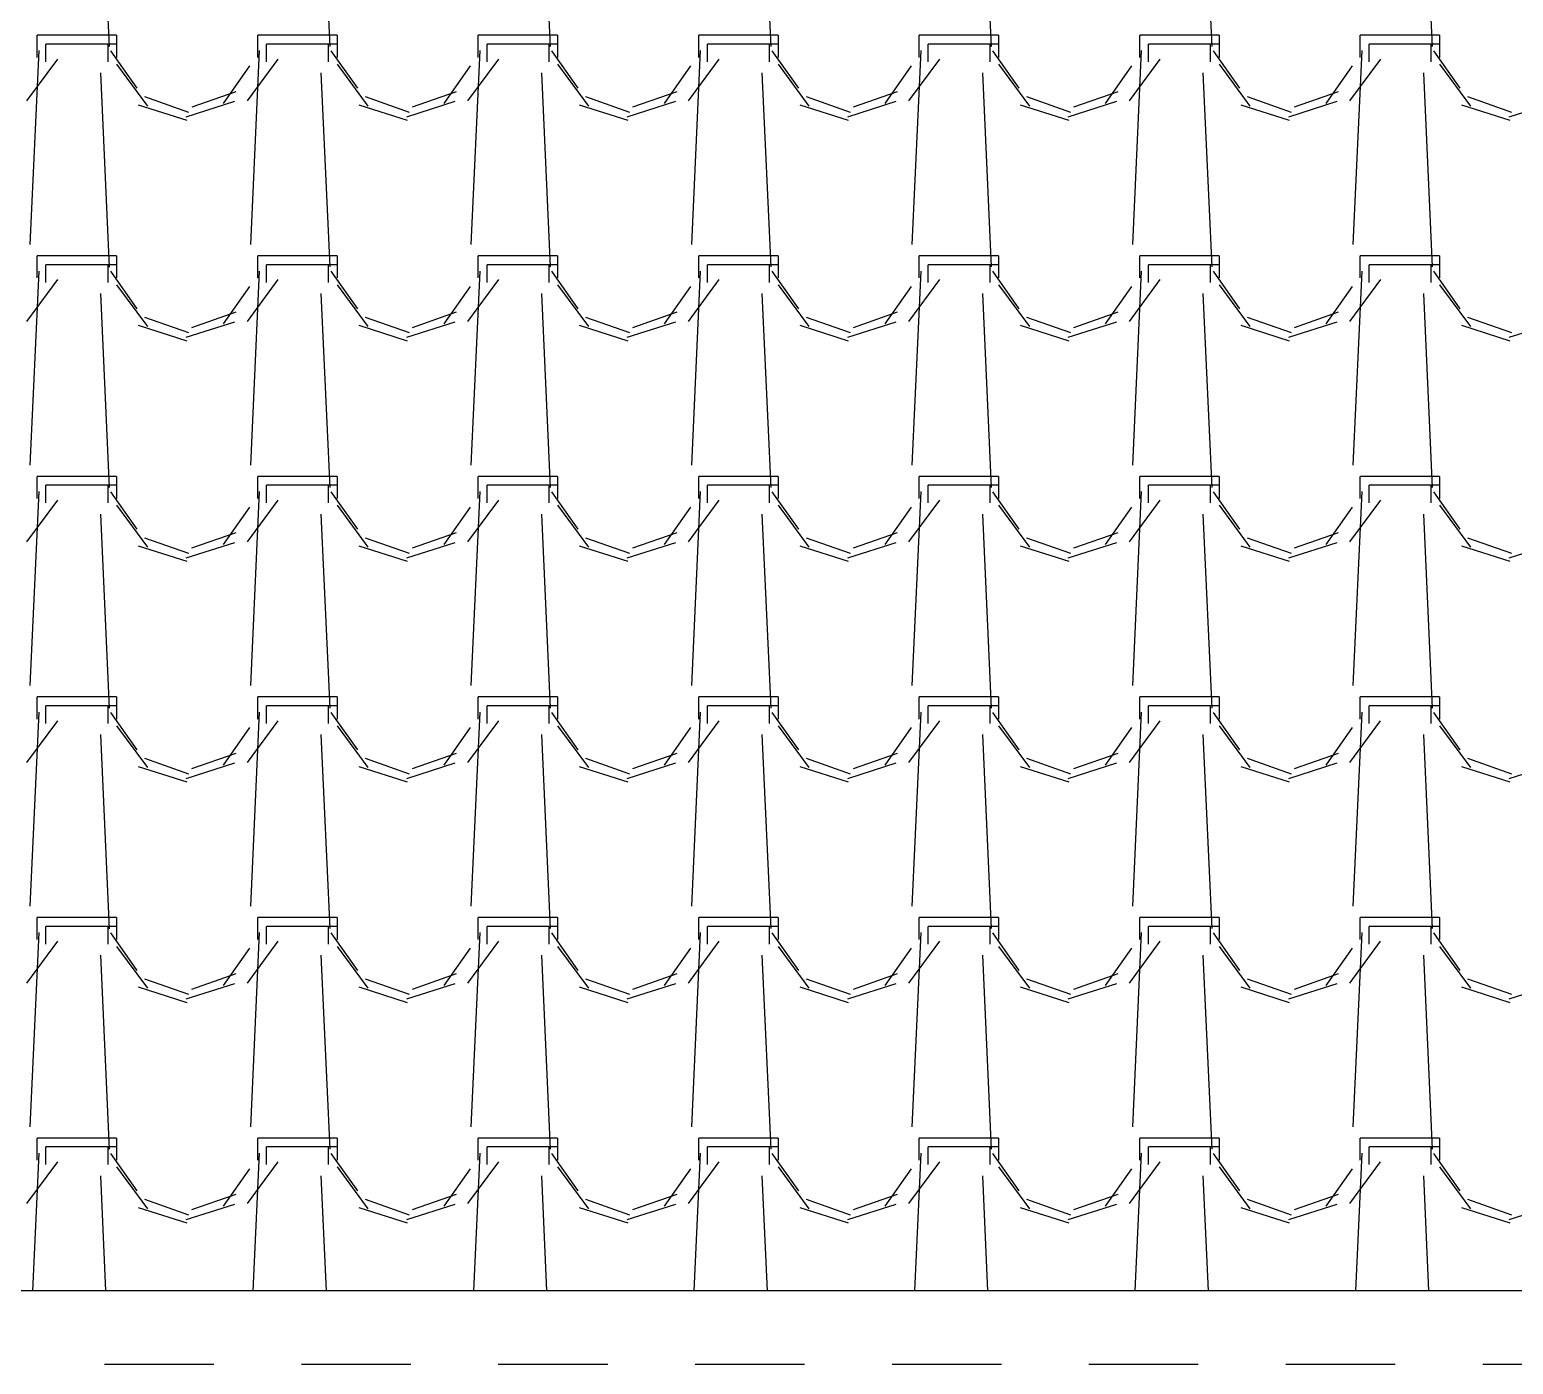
# Model space of a CAD drawing. Header units: millimetres. Extents: x 3923 to 4007, y 744 to 863.
# Drawn here: x 3935.45 to 3937.145, y 840.999 to 842.524 of the extents above; entities that cross this region are included whole.
import ezdxf

# ---------------------------------------------------------------- set-up
doc = ezdxf.new("R2010")
doc.units = ezdxf.units.MM
doc.linetypes.add('HIDDEN2', pattern=[0.1875, 0.125, -0.0625])
doc.layers.add('-HIDRO', color=8, linetype='Continuous')

msp = doc.modelspace()

# ---------------------------------------------------------------- linework, layer by layer
at = {"layer": '-HIDRO', "linetype": 'Continuous'}
for p, q in [((3935.5303, 842.7266), (3935.5404, 842.5048)), ((3935.7823, 842.7266), (3935.7924, 842.5049)), ((3936.0343, 842.7266), (3936.0444, 842.5049)), ((3936.2863, 842.7266), (3936.2964, 842.5049)), ((3936.5383, 842.7266), (3936.5484, 842.5049)), ((3936.7903, 842.7266), (3936.8004, 842.5049)), ((3937.0423, 842.7266), (3937.0524, 842.5049)), ((3935.5388, 842.5176), (3935.4582, 842.5176)), ((3935.4582, 842.4924), (3935.4582, 842.5176)), ((3935.5489, 842.5176), (3935.5388, 842.5176)), ((3935.5489, 842.5176), (3935.5489, 842.4924)), ((3935.7908, 842.5176), (3935.7102, 842.5176)), ((3935.7102, 842.4924), (3935.7102, 842.5176)), ((3935.8009, 842.5176), (3935.7908, 842.5176)), ((3935.8009, 842.5176), (3935.8009, 842.4924)), ((3936.0428, 842.5176), (3935.9622, 842.5176)), ((3935.9622, 842.4924), (3935.9622, 842.5176)), ((3936.0529, 842.5176), (3936.0428, 842.5176)), ((3936.0529, 842.5176), (3936.0529, 842.4924)), ((3936.2948, 842.5176), (3936.2142, 842.5176)), ((3936.2142, 842.4924), (3936.2142, 842.5176)), ((3936.3049, 842.5176), (3936.2948, 842.5176)), ((3936.3049, 842.5176), (3936.3049, 842.4924)), ((3936.5468, 842.5176), (3936.4662, 842.5176)), ((3936.4662, 842.4924), (3936.4662, 842.5176)), ((3936.5569, 842.5176), (3936.5468, 842.5176)), ((3936.5569, 842.5176), (3936.5569, 842.4924)), ((3936.7988, 842.5176), (3936.7182, 842.5176)), ((3936.7182, 842.4924), (3936.7182, 842.5176)), ((3936.8089, 842.5176), (3936.7988, 842.5176)), ((3936.8089, 842.5176), (3936.8089, 842.4924)), ((3937.0508, 842.5176), (3936.9702, 842.5176)), ((3936.9702, 842.4924), (3936.9702, 842.5176)), ((3937.0609, 842.5176), (3937.0508, 842.5176)), ((3937.0609, 842.5176), (3937.0609, 842.4924)), ((3935.4599, 842.5003), (3935.4498, 842.2785)), ((3935.5388, 842.5075), (3935.4682, 842.5075)), ((3935.4682, 842.4873), (3935.4682, 842.5075)), ((3935.5388, 842.5075), (3935.5388, 842.4873)), ((3935.5489, 842.5075), (3935.5388, 842.5075)), ((3935.5419, 842.5), (3935.5721, 842.4572)), ((3935.7119, 842.5003), (3935.7018, 842.2785)), ((3935.7908, 842.5075), (3935.7202, 842.5075)), ((3935.7202, 842.4873), (3935.7202, 842.5075)), ((3935.7908, 842.5075), (3935.7908, 842.4873)), ((3935.8009, 842.5075), (3935.7908, 842.5075)), ((3935.7939, 842.5), (3935.8241, 842.4572)), ((3935.9639, 842.5003), (3935.9538, 842.2785)), ((3936.0428, 842.5075), (3935.9722, 842.5075)), ((3935.9722, 842.4873), (3935.9722, 842.5075)), ((3936.0428, 842.5075), (3936.0428, 842.4873)), ((3936.0529, 842.5075), (3936.0428, 842.5075)), ((3936.0459, 842.5), (3936.0761, 842.4572)), ((3936.2159, 842.5003), (3936.2058, 842.2785)), ((3936.2948, 842.5075), (3936.2242, 842.5075)), ((3936.2242, 842.4873), (3936.2242, 842.5075)), ((3936.2948, 842.5075), (3936.2948, 842.4873)), ((3936.3049, 842.5075), (3936.2948, 842.5075)), ((3936.2979, 842.5), (3936.3281, 842.4572)), ((3936.4679, 842.5003), (3936.4578, 842.2785)), ((3936.5468, 842.5075), (3936.4762, 842.5075)), ((3936.4762, 842.4873), (3936.4762, 842.5075)), ((3936.5468, 842.5075), (3936.5468, 842.4873)), ((3936.5569, 842.5075), (3936.5468, 842.5075)), ((3936.5499, 842.5), (3936.5801, 842.4572)), ((3936.7199, 842.5003), (3936.7098, 842.2785)), ((3936.7988, 842.5075), (3936.7282, 842.5075)), ((3936.7282, 842.4873), (3936.7282, 842.5075)), ((3936.7988, 842.5075), (3936.7988, 842.4873)), ((3936.8089, 842.5075), (3936.7988, 842.5075)), ((3936.8019, 842.5), (3936.8321, 842.4572)), ((3936.9719, 842.5003), (3936.9618, 842.2785)), ((3937.0508, 842.5075), (3936.9802, 842.5075)), ((3936.9802, 842.4873), (3936.9802, 842.5075)), ((3937.0508, 842.5075), (3937.0508, 842.4873)), ((3937.0609, 842.5075), (3937.0508, 842.5075)), ((3937.0539, 842.5), (3937.0841, 842.4572)), ((3935.4463, 842.4427), (3935.4816, 842.4905)), ((3935.5488, 842.4846), (3935.5841, 842.4368)), ((3935.6711, 842.4398), (3935.7013, 842.4826)), ((3935.6983, 842.4427), (3935.7336, 842.4905)), ((3935.8008, 842.4846), (3935.8361, 842.4368)), ((3935.9231, 842.4398), (3935.9533, 842.4826)), ((3935.9503, 842.4427), (3935.9856, 842.4905)), ((3936.0528, 842.4846), (3936.0881, 842.4368)), ((3936.1751, 842.4398), (3936.2053, 842.4826)), ((3936.2023, 842.4427), (3936.2376, 842.4905)), ((3936.3048, 842.4846), (3936.3401, 842.4368)), ((3936.4271, 842.4398), (3936.4573, 842.4826)), ((3936.4543, 842.4427), (3936.4896, 842.4905)), ((3936.5568, 842.4846), (3936.5921, 842.4368)), ((3936.6791, 842.4398), (3936.7093, 842.4826)), ((3936.7063, 842.4427), (3936.7416, 842.4905)), ((3936.8088, 842.4846), (3936.8441, 842.4368)), ((3936.9311, 842.4398), (3936.9613, 842.4826)), ((3936.9583, 842.4427), (3936.9936, 842.4905)), ((3937.0608, 842.4846), (3937.0961, 842.4368)), ((3935.5303, 842.4746), (3935.5404, 842.2528)), ((3935.7823, 842.4746), (3935.7924, 842.2529)), ((3936.0343, 842.4746), (3936.0444, 842.2529)), ((3936.2863, 842.4746), (3936.2964, 842.2529)), ((3936.5383, 842.4746), (3936.5484, 842.2529)), ((3936.7903, 842.4746), (3936.8004, 842.2529)), ((3937.0423, 842.4746), (3937.0524, 842.2529)), ((3935.5808, 842.4476), (3935.6312, 842.4299)), ((3935.6285, 842.4246), (3935.6839, 842.4422)), ((3935.6351, 842.4358), (3935.6855, 842.4535)), ((3935.8328, 842.4476), (3935.8832, 842.4299)), ((3935.8805, 842.4246), (3935.9359, 842.4422)), ((3935.887, 842.4358), (3935.9374, 842.4535)), ((3936.0848, 842.4476), (3936.1352, 842.4299)), ((3936.1325, 842.4246), (3936.1879, 842.4422)), ((3936.139, 842.4358), (3936.1894, 842.4535)), ((3936.3368, 842.4476), (3936.3872, 842.4299)), ((3936.3845, 842.4246), (3936.4399, 842.4422)), ((3936.391, 842.4358), (3936.4414, 842.4535)), ((3936.5888, 842.4476), (3936.6392, 842.4299)), ((3936.6365, 842.4246), (3936.6919, 842.4422)), ((3936.643, 842.4358), (3936.6934, 842.4535)), ((3936.8408, 842.4476), (3936.8912, 842.4299)), ((3936.8885, 842.4246), (3936.9439, 842.4422)), ((3936.895, 842.4358), (3936.9454, 842.4535)), ((3937.0928, 842.4476), (3937.1432, 842.4299)), ((3937.1405, 842.4246), (3937.1959, 842.4422)), ((3935.5737, 842.4383), (3935.6291, 842.4206)), ((3935.8257, 842.4383), (3935.8811, 842.4206)), ((3936.0777, 842.4383), (3936.1331, 842.4206)), ((3936.3297, 842.4383), (3936.3851, 842.4206)), ((3936.5817, 842.4383), (3936.6371, 842.4206)), ((3936.8337, 842.4383), (3936.8891, 842.4206)), ((3937.0857, 842.4383), (3937.1411, 842.4206)), ((3935.5388, 842.2656), (3935.4582, 842.2656)), ((3935.4582, 842.2404), (3935.4582, 842.2656)), ((3935.5388, 842.2555), (3935.4682, 842.2555)), ((3935.4682, 842.2353), (3935.4682, 842.2555)), ((3935.5489, 842.2656), (3935.5388, 842.2656)), ((3935.5388, 842.2555), (3935.5388, 842.2353)), ((3935.5489, 842.2555), (3935.5388, 842.2555)), ((3935.5489, 842.2656), (3935.5489, 842.2404)), ((3935.7908, 842.2656), (3935.7102, 842.2656)), ((3935.7102, 842.2404), (3935.7102, 842.2656)), ((3935.7908, 842.2555), (3935.7202, 842.2555)), ((3935.7202, 842.2353), (3935.7202, 842.2555)), ((3935.8009, 842.2656), (3935.7908, 842.2656)), ((3935.7908, 842.2555), (3935.7908, 842.2353)), ((3935.8009, 842.2555), (3935.7908, 842.2555)), ((3935.8009, 842.2656), (3935.8009, 842.2404)), ((3936.0428, 842.2656), (3935.9622, 842.2656)), ((3935.9622, 842.2404), (3935.9622, 842.2656)), ((3936.0428, 842.2555), (3935.9722, 842.2555)), ((3935.9722, 842.2353), (3935.9722, 842.2555)), ((3936.0529, 842.2656), (3936.0428, 842.2656)), ((3936.0428, 842.2555), (3936.0428, 842.2353)), ((3936.0529, 842.2555), (3936.0428, 842.2555)), ((3936.0529, 842.2656), (3936.0529, 842.2404)), ((3936.2948, 842.2656), (3936.2142, 842.2656)), ((3936.2142, 842.2404), (3936.2142, 842.2656)), ((3936.2948, 842.2555), (3936.2242, 842.2555)), ((3936.2242, 842.2353), (3936.2242, 842.2555)), ((3936.3049, 842.2656), (3936.2948, 842.2656)), ((3936.2948, 842.2555), (3936.2948, 842.2353)), ((3936.3049, 842.2555), (3936.2948, 842.2555)), ((3936.3049, 842.2656), (3936.3049, 842.2404)), ((3936.5468, 842.2656), (3936.4662, 842.2656)), ((3936.4662, 842.2404), (3936.4662, 842.2656)), ((3936.5468, 842.2555), (3936.4762, 842.2555)), ((3936.4762, 842.2353), (3936.4762, 842.2555)), ((3936.5569, 842.2656), (3936.5468, 842.2656)), ((3936.5468, 842.2555), (3936.5468, 842.2353)), ((3936.5569, 842.2555), (3936.5468, 842.2555)), ((3936.5569, 842.2656), (3936.5569, 842.2404)), ((3936.7988, 842.2656), (3936.7182, 842.2656)), ((3936.7182, 842.2404), (3936.7182, 842.2656)), ((3936.7988, 842.2555), (3936.7282, 842.2555)), ((3936.7282, 842.2353), (3936.7282, 842.2555)), ((3936.8089, 842.2656), (3936.7988, 842.2656)), ((3936.7988, 842.2555), (3936.7988, 842.2353)), ((3936.8089, 842.2555), (3936.7988, 842.2555)), ((3936.8089, 842.2656), (3936.8089, 842.2404)), ((3937.0508, 842.2656), (3936.9702, 842.2656)), ((3936.9702, 842.2404), (3936.9702, 842.2656)), ((3937.0508, 842.2555), (3936.9802, 842.2555)), ((3936.9802, 842.2353), (3936.9802, 842.2555)), ((3937.0609, 842.2656), (3937.0508, 842.2656)), ((3937.0508, 842.2555), (3937.0508, 842.2353)), ((3937.0609, 842.2555), (3937.0508, 842.2555)), ((3937.0609, 842.2656), (3937.0609, 842.2404)), ((3935.4463, 842.1907), (3935.4816, 842.2385)), ((3935.4599, 842.2483), (3935.4498, 842.0265)), ((3935.5419, 842.248), (3935.5721, 842.2052)), ((3935.6983, 842.1907), (3935.7336, 842.2385)), ((3935.7119, 842.2483), (3935.7018, 842.0265)), ((3935.7939, 842.248), (3935.8241, 842.2052)), ((3935.9503, 842.1907), (3935.9856, 842.2385)), ((3935.9639, 842.2483), (3935.9538, 842.0265)), ((3936.0459, 842.248), (3936.0761, 842.2052)), ((3936.2023, 842.1907), (3936.2376, 842.2385)), ((3936.2159, 842.2483), (3936.2058, 842.0265)), ((3936.2979, 842.248), (3936.3281, 842.2052)), ((3936.4543, 842.1907), (3936.4896, 842.2385)), ((3936.4679, 842.2483), (3936.4578, 842.0265)), ((3936.5499, 842.248), (3936.5801, 842.2052)), ((3936.7063, 842.1907), (3936.7416, 842.2385)), ((3936.7199, 842.2483), (3936.7098, 842.0265)), ((3936.8019, 842.248), (3936.8321, 842.2052)), ((3936.9583, 842.1907), (3936.9936, 842.2385)), ((3936.9719, 842.2483), (3936.9618, 842.0265)), ((3937.0539, 842.248), (3937.0841, 842.2052)), ((3935.5303, 842.2226), (3935.5404, 842.0008)), ((3935.5488, 842.2326), (3935.5841, 842.1848)), ((3935.6711, 842.1878), (3935.7013, 842.2306)), ((3935.7823, 842.2226), (3935.7924, 842.0009)), ((3935.8008, 842.2326), (3935.8361, 842.1848)), ((3935.9231, 842.1878), (3935.9533, 842.2306)), ((3936.0343, 842.2226), (3936.0444, 842.0009)), ((3936.0528, 842.2326), (3936.0881, 842.1848)), ((3936.1751, 842.1878), (3936.2053, 842.2306)), ((3936.2863, 842.2226), (3936.2964, 842.0009)), ((3936.3048, 842.2326), (3936.3401, 842.1848)), ((3936.4271, 842.1878), (3936.4573, 842.2306)), ((3936.5383, 842.2226), (3936.5484, 842.0009)), ((3936.5568, 842.2326), (3936.5921, 842.1848)), ((3936.6791, 842.1878), (3936.7093, 842.2306)), ((3936.7903, 842.2226), (3936.8004, 842.0009)), ((3936.8088, 842.2326), (3936.8441, 842.1848)), ((3936.9311, 842.1878), (3936.9613, 842.2306)), ((3937.0423, 842.2226), (3937.0524, 842.0009)), ((3937.0608, 842.2326), (3937.0961, 842.1848)), ((3935.5808, 842.1956), (3935.6312, 842.1779)), ((3935.6285, 842.1726), (3935.6839, 842.1902)), ((3935.635, 842.1838), (3935.6854, 842.2015)), ((3935.8328, 842.1956), (3935.8832, 842.1779)), ((3935.8805, 842.1726), (3935.9359, 842.1902)), ((3935.887, 842.1838), (3935.9374, 842.2015)), ((3936.0848, 842.1956), (3936.1352, 842.1779)), ((3936.1325, 842.1726), (3936.1879, 842.1902)), ((3936.139, 842.1838), (3936.1894, 842.2015)), ((3936.3368, 842.1956), (3936.3872, 842.1779)), ((3936.3845, 842.1726), (3936.4399, 842.1902)), ((3936.391, 842.1838), (3936.4414, 842.2015)), ((3936.5888, 842.1956), (3936.6392, 842.1779)), ((3936.6365, 842.1726), (3936.6919, 842.1902)), ((3936.643, 842.1838), (3936.6934, 842.2015)), ((3936.8408, 842.1956), (3936.8912, 842.1779)), ((3936.8885, 842.1726), (3936.9439, 842.1902)), ((3936.895, 842.1838), (3936.9454, 842.2015)), ((3937.0928, 842.1956), (3937.1432, 842.1779)), ((3937.1405, 842.1726), (3937.1959, 842.1902)), ((3935.5737, 842.1863), (3935.6291, 842.1686)), ((3935.8257, 842.1863), (3935.8811, 842.1686)), ((3936.0777, 842.1863), (3936.1331, 842.1686)), ((3936.3297, 842.1863), (3936.3851, 842.1686)), ((3936.5817, 842.1863), (3936.6371, 842.1686)), ((3936.8337, 842.1863), (3936.8891, 842.1686)), ((3937.0857, 842.1863), (3937.1411, 842.1686)), ((3935.5388, 842.0136), (3935.4582, 842.0136)), ((3935.4582, 841.9884), (3935.4582, 842.0136)), ((3935.5388, 842.0035), (3935.4682, 842.0035)), ((3935.4682, 841.9833), (3935.4682, 842.0035)), ((3935.5489, 842.0136), (3935.5388, 842.0136)), ((3935.5388, 842.0035), (3935.5388, 841.9833)), ((3935.5489, 842.0035), (3935.5388, 842.0035)), ((3935.5489, 842.0136), (3935.5489, 841.9884)), ((3935.7908, 842.0136), (3935.7102, 842.0136)), ((3935.7102, 841.9884), (3935.7102, 842.0136)), ((3935.7908, 842.0035), (3935.7202, 842.0035)), ((3935.7202, 841.9833), (3935.7202, 842.0035)), ((3935.8009, 842.0136), (3935.7908, 842.0136)), ((3935.7908, 842.0035), (3935.7908, 841.9833)), ((3935.8009, 842.0035), (3935.7908, 842.0035)), ((3935.8009, 842.0136), (3935.8009, 841.9884)), ((3936.0428, 842.0136), (3935.9622, 842.0136)), ((3935.9622, 841.9884), (3935.9622, 842.0136)), ((3936.0428, 842.0035), (3935.9722, 842.0035)), ((3935.9722, 841.9833), (3935.9722, 842.0035)), ((3936.0529, 842.0136), (3936.0428, 842.0136)), ((3936.0428, 842.0035), (3936.0428, 841.9833)), ((3936.0529, 842.0035), (3936.0428, 842.0035)), ((3936.0529, 842.0136), (3936.0529, 841.9884)), ((3936.2948, 842.0136), (3936.2142, 842.0136)), ((3936.2142, 841.9884), (3936.2142, 842.0136)), ((3936.2948, 842.0035), (3936.2242, 842.0035)), ((3936.2242, 841.9833), (3936.2242, 842.0035)), ((3936.3049, 842.0136), (3936.2948, 842.0136)), ((3936.2948, 842.0035), (3936.2948, 841.9833)), ((3936.3049, 842.0035), (3936.2948, 842.0035)), ((3936.3049, 842.0136), (3936.3049, 841.9884)), ((3936.5468, 842.0136), (3936.4662, 842.0136)), ((3936.4662, 841.9884), (3936.4662, 842.0136)), ((3936.5468, 842.0035), (3936.4762, 842.0035)), ((3936.4762, 841.9833), (3936.4762, 842.0035)), ((3936.5569, 842.0136), (3936.5468, 842.0136)), ((3936.5468, 842.0035), (3936.5468, 841.9833)), ((3936.5569, 842.0035), (3936.5468, 842.0035)), ((3936.5569, 842.0136), (3936.5569, 841.9884)), ((3936.7988, 842.0136), (3936.7182, 842.0136)), ((3936.7182, 841.9884), (3936.7182, 842.0136)), ((3936.7988, 842.0035), (3936.7282, 842.0035)), ((3936.7282, 841.9833), (3936.7282, 842.0035)), ((3936.8089, 842.0136), (3936.7988, 842.0136)), ((3936.7988, 842.0035), (3936.7988, 841.9833)), ((3936.8089, 842.0035), (3936.7988, 842.0035)), ((3936.8089, 842.0136), (3936.8089, 841.9884)), ((3937.0508, 842.0136), (3936.9702, 842.0136)), ((3936.9702, 841.9884), (3936.9702, 842.0136)), ((3937.0508, 842.0035), (3936.9802, 842.0035)), ((3936.9802, 841.9833), (3936.9802, 842.0035)), ((3937.0609, 842.0136), (3937.0508, 842.0136)), ((3937.0508, 842.0035), (3937.0508, 841.9833)), ((3937.0609, 842.0035), (3937.0508, 842.0035)), ((3937.0609, 842.0136), (3937.0609, 841.9884)), ((3935.4463, 841.9387), (3935.4816, 841.9865)), ((3935.4599, 841.9963), (3935.4498, 841.7745)), ((3935.5419, 841.996), (3935.5721, 841.9532)), ((3935.6983, 841.9387), (3935.7336, 841.9865)), ((3935.7119, 841.9963), (3935.7018, 841.7745)), ((3935.7939, 841.996), (3935.8241, 841.9532)), ((3935.9503, 841.9387), (3935.9856, 841.9865)), ((3935.9639, 841.9963), (3935.9538, 841.7745)), ((3936.0459, 841.996), (3936.0761, 841.9532)), ((3936.2023, 841.9387), (3936.2376, 841.9865)), ((3936.2159, 841.9963), (3936.2058, 841.7745)), ((3936.2979, 841.996), (3936.3281, 841.9532)), ((3936.4543, 841.9387), (3936.4896, 841.9865)), ((3936.4679, 841.9963), (3936.4578, 841.7745)), ((3936.5499, 841.996), (3936.5801, 841.9532)), ((3936.7063, 841.9387), (3936.7416, 841.9865)), ((3936.7199, 841.9963), (3936.7098, 841.7745)), ((3936.8019, 841.996), (3936.8321, 841.9532)), ((3936.9583, 841.9387), (3936.9936, 841.9865)), ((3936.9719, 841.9963), (3936.9618, 841.7745)), ((3937.0539, 841.996), (3937.0841, 841.9532)), ((3935.5303, 841.9706), (3935.5404, 841.7488)), ((3935.5488, 841.9806), (3935.5841, 841.9328)), ((3935.6711, 841.9358), (3935.7013, 841.9786)), ((3935.7823, 841.9706), (3935.7924, 841.7489)), ((3935.8008, 841.9806), (3935.8361, 841.9328)), ((3935.9231, 841.9358), (3935.9533, 841.9786)), ((3936.0343, 841.9706), (3936.0444, 841.7489)), ((3936.0528, 841.9806), (3936.0881, 841.9328)), ((3936.1751, 841.9358), (3936.2053, 841.9786)), ((3936.2863, 841.9706), (3936.2964, 841.7489)), ((3936.3048, 841.9806), (3936.3401, 841.9328)), ((3936.4271, 841.9358), (3936.4573, 841.9786)), ((3936.5383, 841.9706), (3936.5484, 841.7489)), ((3936.5568, 841.9806), (3936.5921, 841.9328)), ((3936.6791, 841.9358), (3936.7093, 841.9786)), ((3936.7903, 841.9706), (3936.8004, 841.7489)), ((3936.8088, 841.9806), (3936.8441, 841.9328)), ((3936.9311, 841.9358), (3936.9613, 841.9786)), ((3937.0423, 841.9706), (3937.0524, 841.7489)), ((3937.0608, 841.9806), (3937.0961, 841.9328)), ((3935.5737, 841.9343), (3935.6291, 841.9166)), ((3935.5808, 841.9436), (3935.6312, 841.9259)), ((3935.6285, 841.9206), (3935.6839, 841.9382)), ((3935.635, 841.9318), (3935.6854, 841.9495)), ((3935.8257, 841.9343), (3935.8811, 841.9166)), ((3935.8328, 841.9436), (3935.8832, 841.9259)), ((3935.8805, 841.9206), (3935.9359, 841.9382)), ((3935.887, 841.9318), (3935.9374, 841.9495)), ((3936.0777, 841.9343), (3936.1331, 841.9166)), ((3936.0848, 841.9436), (3936.1352, 841.9259)), ((3936.1325, 841.9206), (3936.1879, 841.9382)), ((3936.139, 841.9318), (3936.1894, 841.9495)), ((3936.3297, 841.9343), (3936.3851, 841.9166)), ((3936.3368, 841.9436), (3936.3872, 841.9259)), ((3936.3845, 841.9206), (3936.4399, 841.9382)), ((3936.391, 841.9318), (3936.4414, 841.9495)), ((3936.5817, 841.9343), (3936.6371, 841.9166)), ((3936.5888, 841.9436), (3936.6392, 841.9259)), ((3936.6365, 841.9206), (3936.6919, 841.9382)), ((3936.643, 841.9318), (3936.6934, 841.9495)), ((3936.8337, 841.9343), (3936.8891, 841.9166)), ((3936.8408, 841.9436), (3936.8912, 841.9259)), ((3936.8885, 841.9206), (3936.9439, 841.9382)), ((3936.895, 841.9318), (3936.9454, 841.9495)), ((3937.0857, 841.9343), (3937.1411, 841.9166)), ((3937.0928, 841.9436), (3937.1432, 841.9259)), ((3937.1405, 841.9206), (3937.1959, 841.9382)), ((3935.5388, 841.7616), (3935.4582, 841.7616)), ((3935.4582, 841.7364), (3935.4582, 841.7616)), ((3935.5388, 841.7515), (3935.4682, 841.7515)), ((3935.4682, 841.7313), (3935.4682, 841.7515)), ((3935.5489, 841.7616), (3935.5388, 841.7616)), ((3935.5388, 841.7515), (3935.5388, 841.7313)), ((3935.5489, 841.7515), (3935.5388, 841.7515)), ((3935.5489, 841.7616), (3935.5489, 841.7364)), ((3935.7908, 841.7616), (3935.7102, 841.7616)), ((3935.7102, 841.7364), (3935.7102, 841.7616)), ((3935.7908, 841.7515), (3935.7202, 841.7515)), ((3935.7202, 841.7313), (3935.7202, 841.7515)), ((3935.8009, 841.7616), (3935.7908, 841.7616)), ((3935.7908, 841.7515), (3935.7908, 841.7313)), ((3935.8009, 841.7515), (3935.7908, 841.7515)), ((3935.8009, 841.7616), (3935.8009, 841.7364)), ((3936.0428, 841.7616), (3935.9622, 841.7616)), ((3935.9622, 841.7364), (3935.9622, 841.7616)), ((3936.0428, 841.7515), (3935.9722, 841.7515)), ((3935.9722, 841.7313), (3935.9722, 841.7515)), ((3936.0529, 841.7616), (3936.0428, 841.7616)), ((3936.0428, 841.7515), (3936.0428, 841.7313)), ((3936.0529, 841.7515), (3936.0428, 841.7515)), ((3936.0529, 841.7616), (3936.0529, 841.7364)), ((3936.2948, 841.7616), (3936.2142, 841.7616)), ((3936.2142, 841.7364), (3936.2142, 841.7616)), ((3936.2948, 841.7515), (3936.2242, 841.7515)), ((3936.2242, 841.7313), (3936.2242, 841.7515)), ((3936.3049, 841.7616), (3936.2948, 841.7616)), ((3936.2948, 841.7515), (3936.2948, 841.7313)), ((3936.3049, 841.7515), (3936.2948, 841.7515)), ((3936.3049, 841.7616), (3936.3049, 841.7364)), ((3936.5468, 841.7616), (3936.4662, 841.7616)), ((3936.4662, 841.7364), (3936.4662, 841.7616)), ((3936.5468, 841.7515), (3936.4762, 841.7515)), ((3936.4762, 841.7313), (3936.4762, 841.7515)), ((3936.5569, 841.7616), (3936.5468, 841.7616)), ((3936.5468, 841.7515), (3936.5468, 841.7313)), ((3936.5569, 841.7515), (3936.5468, 841.7515)), ((3936.5569, 841.7616), (3936.5569, 841.7364)), ((3936.7988, 841.7616), (3936.7182, 841.7616)), ((3936.7182, 841.7364), (3936.7182, 841.7616)), ((3936.7988, 841.7515), (3936.7282, 841.7515)), ((3936.7282, 841.7313), (3936.7282, 841.7515)), ((3936.8089, 841.7616), (3936.7988, 841.7616)), ((3936.7988, 841.7515), (3936.7988, 841.7313)), ((3936.8089, 841.7515), (3936.7988, 841.7515)), ((3936.8089, 841.7616), (3936.8089, 841.7364)), ((3937.0508, 841.7616), (3936.9702, 841.7616)), ((3936.9702, 841.7364), (3936.9702, 841.7616)), ((3937.0508, 841.7515), (3936.9802, 841.7515)), ((3936.9802, 841.7313), (3936.9802, 841.7515)), ((3937.0609, 841.7616), (3937.0508, 841.7616)), ((3937.0508, 841.7515), (3937.0508, 841.7313)), ((3937.0609, 841.7515), (3937.0508, 841.7515)), ((3937.0609, 841.7616), (3937.0609, 841.7364)), ((3935.4463, 841.6867), (3935.4816, 841.7345)), ((3935.4599, 841.7443), (3935.4498, 841.5225)), ((3935.5419, 841.744), (3935.5721, 841.7012)), ((3935.6983, 841.6867), (3935.7336, 841.7345)), ((3935.7119, 841.7443), (3935.7018, 841.5225)), ((3935.7939, 841.744), (3935.8241, 841.7012)), ((3935.9503, 841.6867), (3935.9856, 841.7345)), ((3935.9639, 841.7443), (3935.9538, 841.5225)), ((3936.0459, 841.744), (3936.0761, 841.7012)), ((3936.2023, 841.6867), (3936.2376, 841.7345)), ((3936.2159, 841.7443), (3936.2058, 841.5225)), ((3936.2979, 841.744), (3936.3281, 841.7012)), ((3936.4543, 841.6867), (3936.4896, 841.7345)), ((3936.4679, 841.7443), (3936.4578, 841.5225)), ((3936.5499, 841.744), (3936.5801, 841.7012)), ((3936.7063, 841.6867), (3936.7416, 841.7345)), ((3936.7199, 841.7443), (3936.7098, 841.5225)), ((3936.8019, 841.744), (3936.8321, 841.7012)), ((3936.9583, 841.6867), (3936.9935, 841.7345)), ((3936.9719, 841.7443), (3936.9618, 841.5225)), ((3937.0539, 841.744), (3937.0841, 841.7012)), ((3935.5303, 841.7186), (3935.5404, 841.4968)), ((3935.5488, 841.7286), (3935.5841, 841.6808)), ((3935.6711, 841.6838), (3935.7013, 841.7266)), ((3935.7823, 841.7186), (3935.7924, 841.4969)), ((3935.8008, 841.7286), (3935.8361, 841.6808)), ((3935.9231, 841.6838), (3935.9533, 841.7266)), ((3936.0343, 841.7186), (3936.0444, 841.4969)), ((3936.0528, 841.7286), (3936.0881, 841.6808)), ((3936.1751, 841.6838), (3936.2053, 841.7266)), ((3936.2863, 841.7186), (3936.2964, 841.4969)), ((3936.3048, 841.7286), (3936.3401, 841.6808)), ((3936.4271, 841.6838), (3936.4573, 841.7266)), ((3936.5383, 841.7186), (3936.5484, 841.4969)), ((3936.5568, 841.7286), (3936.5921, 841.6808)), ((3936.6791, 841.6838), (3936.7093, 841.7266)), ((3936.7903, 841.7186), (3936.8004, 841.4969)), ((3936.8088, 841.7286), (3936.8441, 841.6808)), ((3936.9311, 841.6838), (3936.9613, 841.7266)), ((3937.0423, 841.7186), (3937.0524, 841.4969)), ((3937.0608, 841.7286), (3937.0961, 841.6808)), ((3935.635, 841.6798), (3935.6854, 841.6975)), ((3935.887, 841.6798), (3935.9374, 841.6975)), ((3936.139, 841.6798), (3936.1894, 841.6975)), ((3936.391, 841.6798), (3936.4414, 841.6975)), ((3936.643, 841.6798), (3936.6934, 841.6975)), ((3936.895, 841.6798), (3936.9454, 841.6975)), ((3935.5737, 841.6823), (3935.6291, 841.6646)), ((3935.5808, 841.6916), (3935.6312, 841.6739)), ((3935.6285, 841.6686), (3935.6839, 841.6862)), ((3935.8257, 841.6823), (3935.8811, 841.6646)), ((3935.8328, 841.6916), (3935.8832, 841.6739)), ((3935.8805, 841.6686), (3935.9359, 841.6862)), ((3936.0777, 841.6823), (3936.1331, 841.6646)), ((3936.0848, 841.6916), (3936.1352, 841.6739)), ((3936.1325, 841.6686), (3936.1879, 841.6862)), ((3936.3297, 841.6823), (3936.3851, 841.6646)), ((3936.3368, 841.6916), (3936.3872, 841.6739)), ((3936.3845, 841.6686), (3936.4399, 841.6862)), ((3936.5817, 841.6823), (3936.6371, 841.6646)), ((3936.5888, 841.6916), (3936.6392, 841.6739)), ((3936.6365, 841.6686), (3936.6919, 841.6862)), ((3936.8337, 841.6823), (3936.8891, 841.6646)), ((3936.8408, 841.6916), (3936.8912, 841.6739)), ((3936.8885, 841.6686), (3936.9439, 841.6862)), ((3937.0857, 841.6823), (3937.1411, 841.6646)), ((3937.0928, 841.6916), (3937.1432, 841.6739)), ((3937.1405, 841.6686), (3937.1959, 841.6862)), ((3935.5388, 841.5096), (3935.4582, 841.5096)), ((3935.4582, 841.4844), (3935.4582, 841.5096)), ((3935.5489, 841.5096), (3935.5388, 841.5096)), ((3935.5489, 841.5096), (3935.5489, 841.4844)), ((3935.7908, 841.5096), (3935.7102, 841.5096)), ((3935.7102, 841.4844), (3935.7102, 841.5096)), ((3935.8009, 841.5096), (3935.7908, 841.5096)), ((3935.8009, 841.5096), (3935.8009, 841.4844)), ((3936.0428, 841.5096), (3935.9622, 841.5096)), ((3935.9622, 841.4844), (3935.9622, 841.5096)), ((3936.0529, 841.5096), (3936.0428, 841.5096)), ((3936.0529, 841.5096), (3936.0529, 841.4844)), ((3936.2948, 841.5096), (3936.2142, 841.5096)), ((3936.2142, 841.4844), (3936.2142, 841.5096)), ((3936.3049, 841.5096), (3936.2948, 841.5096)), ((3936.3049, 841.5096), (3936.3049, 841.4844)), ((3936.5468, 841.5096), (3936.4662, 841.5096)), ((3936.4662, 841.4844), (3936.4662, 841.5096)), ((3936.5569, 841.5096), (3936.5468, 841.5096)), ((3936.5569, 841.5096), (3936.5569, 841.4844)), ((3936.7988, 841.5096), (3936.7182, 841.5096)), ((3936.7182, 841.4844), (3936.7182, 841.5096)), ((3936.8089, 841.5096), (3936.7988, 841.5096)), ((3936.8089, 841.5096), (3936.8089, 841.4844)), ((3937.0508, 841.5096), (3936.9702, 841.5096)), ((3936.9702, 841.4844), (3936.9702, 841.5096)), ((3937.0609, 841.5096), (3937.0508, 841.5096)), ((3937.0609, 841.5096), (3937.0609, 841.4844)), ((3935.5388, 841.4995), (3935.4682, 841.4995)), ((3935.4682, 841.4793), (3935.4682, 841.4995)), ((3935.5388, 841.4995), (3935.5388, 841.4793)), ((3935.5489, 841.4995), (3935.5388, 841.4995)), ((3935.7908, 841.4995), (3935.7202, 841.4995)), ((3935.7202, 841.4793), (3935.7202, 841.4995)), ((3935.7908, 841.4995), (3935.7908, 841.4793)), ((3935.8009, 841.4995), (3935.7908, 841.4995)), ((3936.0428, 841.4995), (3935.9722, 841.4995)), ((3935.9722, 841.4793), (3935.9722, 841.4995)), ((3936.0428, 841.4995), (3936.0428, 841.4793)), ((3936.0529, 841.4995), (3936.0428, 841.4995)), ((3936.2948, 841.4995), (3936.2242, 841.4995)), ((3936.2242, 841.4793), (3936.2242, 841.4995)), ((3936.2948, 841.4995), (3936.2948, 841.4793)), ((3936.3049, 841.4995), (3936.2948, 841.4995)), ((3936.5468, 841.4995), (3936.4762, 841.4995)), ((3936.4762, 841.4793), (3936.4762, 841.4995)), ((3936.5468, 841.4995), (3936.5468, 841.4793)), ((3936.5569, 841.4995), (3936.5468, 841.4995)), ((3936.7988, 841.4995), (3936.7282, 841.4995)), ((3936.7282, 841.4793), (3936.7282, 841.4995)), ((3936.7988, 841.4995), (3936.7988, 841.4793)), ((3936.8089, 841.4995), (3936.7988, 841.4995)), ((3937.0508, 841.4995), (3936.9802, 841.4995)), ((3936.9802, 841.4793), (3936.9802, 841.4995)), ((3937.0508, 841.4995), (3937.0508, 841.4793)), ((3937.0609, 841.4995), (3937.0508, 841.4995)), ((3935.4463, 841.4347), (3935.4816, 841.4825)), ((3935.4599, 841.4923), (3935.4498, 841.2705)), ((3935.5419, 841.492), (3935.5721, 841.4492)), ((3935.5488, 841.4766), (3935.5841, 841.4288)), ((3935.6983, 841.4347), (3935.7336, 841.4825)), ((3935.7119, 841.4923), (3935.7018, 841.2705)), ((3935.7939, 841.492), (3935.8241, 841.4492)), ((3935.8008, 841.4766), (3935.8361, 841.4288)), ((3935.9503, 841.4347), (3935.9856, 841.4825)), ((3935.9639, 841.4923), (3935.9538, 841.2705)), ((3936.0459, 841.492), (3936.0761, 841.4492)), ((3936.0528, 841.4766), (3936.0881, 841.4288)), ((3936.2023, 841.4347), (3936.2376, 841.4825)), ((3936.2159, 841.4923), (3936.2058, 841.2705)), ((3936.2979, 841.492), (3936.3281, 841.4492)), ((3936.3048, 841.4766), (3936.3401, 841.4288)), ((3936.4543, 841.4347), (3936.4896, 841.4825)), ((3936.4679, 841.4923), (3936.4578, 841.2705)), ((3936.5499, 841.492), (3936.5801, 841.4492)), ((3936.5568, 841.4766), (3936.5921, 841.4288)), ((3936.7063, 841.4347), (3936.7415, 841.4825)), ((3936.7199, 841.4923), (3936.7098, 841.2705)), ((3936.8019, 841.492), (3936.8321, 841.4492)), ((3936.8088, 841.4766), (3936.8441, 841.4288)), ((3936.9583, 841.4347), (3936.9935, 841.4825)), ((3936.9719, 841.4923), (3936.9618, 841.2705)), ((3937.0539, 841.492), (3937.0841, 841.4492)), ((3937.0608, 841.4766), (3937.0961, 841.4288)), ((3935.5303, 841.4666), (3935.5404, 841.2448)), ((3935.6711, 841.4318), (3935.7013, 841.4746)), ((3935.7823, 841.4666), (3935.7924, 841.2449)), ((3935.9231, 841.4318), (3935.9533, 841.4746)), ((3936.0343, 841.4666), (3936.0444, 841.2449)), ((3936.1751, 841.4318), (3936.2053, 841.4746)), ((3936.2863, 841.4666), (3936.2964, 841.2449)), ((3936.4271, 841.4318), (3936.4573, 841.4746)), ((3936.5383, 841.4666), (3936.5484, 841.2449)), ((3936.6791, 841.4318), (3936.7093, 841.4746)), ((3936.7903, 841.4666), (3936.8004, 841.2449)), ((3936.9311, 841.4318), (3936.9613, 841.4746)), ((3937.0423, 841.4666), (3937.0524, 841.2449)), ((3935.635, 841.4278), (3935.6854, 841.4455)), ((3935.887, 841.4278), (3935.9374, 841.4455)), ((3936.139, 841.4278), (3936.1894, 841.4455)), ((3936.391, 841.4278), (3936.4414, 841.4455)), ((3936.643, 841.4278), (3936.6934, 841.4455)), ((3936.895, 841.4278), (3936.9454, 841.4455)), ((3935.5737, 841.4303), (3935.6291, 841.4126)), ((3935.5808, 841.4396), (3935.6312, 841.4219)), ((3935.6285, 841.4166), (3935.6839, 841.4342)), ((3935.8257, 841.4303), (3935.8811, 841.4126)), ((3935.8328, 841.4396), (3935.8832, 841.4219)), ((3935.8805, 841.4166), (3935.9359, 841.4342)), ((3936.0777, 841.4303), (3936.1331, 841.4126)), ((3936.0848, 841.4396), (3936.1352, 841.4219)), ((3936.1325, 841.4166), (3936.1879, 841.4342)), ((3936.3297, 841.4303), (3936.3851, 841.4126)), ((3936.3368, 841.4396), (3936.3872, 841.4219)), ((3936.3845, 841.4166), (3936.4399, 841.4342)), ((3936.5817, 841.4303), (3936.6371, 841.4126)), ((3936.5888, 841.4396), (3936.6392, 841.4219)), ((3936.6365, 841.4166), (3936.6919, 841.4342)), ((3936.8337, 841.4303), (3936.8891, 841.4126)), ((3936.8408, 841.4396), (3936.8912, 841.4219)), ((3936.8885, 841.4166), (3936.9439, 841.4342)), ((3937.0857, 841.4303), (3937.1411, 841.4126)), ((3937.0928, 841.4396), (3937.1432, 841.4219)), ((3937.1405, 841.4166), (3937.1959, 841.4342)), ((3935.5388, 841.2576), (3935.4582, 841.2576)), ((3935.4582, 841.2324), (3935.4582, 841.2576)), ((3935.5489, 841.2576), (3935.5388, 841.2576)), ((3935.5489, 841.2576), (3935.5489, 841.2324)), ((3935.7908, 841.2576), (3935.7102, 841.2576)), ((3935.7102, 841.2324), (3935.7102, 841.2576)), ((3935.8009, 841.2576), (3935.7908, 841.2576)), ((3935.8009, 841.2576), (3935.8009, 841.2324)), ((3936.0428, 841.2576), (3935.9622, 841.2576)), ((3935.9622, 841.2324), (3935.9622, 841.2576)), ((3936.0529, 841.2576), (3936.0428, 841.2576)), ((3936.0529, 841.2576), (3936.0529, 841.2324)), ((3936.2948, 841.2576), (3936.2142, 841.2576)), ((3936.2142, 841.2324), (3936.2142, 841.2576)), ((3936.3049, 841.2576), (3936.2948, 841.2576)), ((3936.3049, 841.2576), (3936.3049, 841.2324)), ((3936.5468, 841.2576), (3936.4662, 841.2576)), ((3936.4662, 841.2324), (3936.4662, 841.2576)), ((3936.5569, 841.2576), (3936.5468, 841.2576)), ((3936.5569, 841.2576), (3936.5569, 841.2324)), ((3936.7988, 841.2576), (3936.7182, 841.2576)), ((3936.7182, 841.2324), (3936.7182, 841.2576)), ((3936.8089, 841.2576), (3936.7988, 841.2576)), ((3936.8089, 841.2576), (3936.8089, 841.2324)), ((3937.0508, 841.2576), (3936.9702, 841.2576)), ((3936.9702, 841.2324), (3936.9702, 841.2576)), ((3937.0609, 841.2576), (3937.0508, 841.2576)), ((3937.0609, 841.2576), (3937.0609, 841.2324)), ((3935.4599, 841.2403), (3935.4527, 841.083)), ((3935.5388, 841.2475), (3935.4682, 841.2475)), ((3935.4682, 841.2273), (3935.4682, 841.2475)), ((3935.5388, 841.2475), (3935.5388, 841.2273)), ((3935.5489, 841.2475), (3935.5388, 841.2475)), ((3935.5419, 841.24), (3935.5721, 841.1972)), ((3935.7119, 841.2403), (3935.7047, 841.083)), ((3935.7908, 841.2475), (3935.7202, 841.2475)), ((3935.7202, 841.2273), (3935.7202, 841.2475)), ((3935.7908, 841.2475), (3935.7908, 841.2273)), ((3935.8009, 841.2475), (3935.7908, 841.2475)), ((3935.7939, 841.24), (3935.8241, 841.1972)), ((3935.9639, 841.2403), (3935.9567, 841.083)), ((3936.0428, 841.2475), (3935.9722, 841.2475)), ((3935.9722, 841.2273), (3935.9722, 841.2475)), ((3936.0428, 841.2475), (3936.0428, 841.2273)), ((3936.0529, 841.2475), (3936.0428, 841.2475)), ((3936.0459, 841.24), (3936.0761, 841.1972)), ((3936.2159, 841.2403), (3936.2087, 841.083)), ((3936.2948, 841.2475), (3936.2242, 841.2475)), ((3936.2242, 841.2273), (3936.2242, 841.2475)), ((3936.2948, 841.2475), (3936.2948, 841.2273)), ((3936.3049, 841.2475), (3936.2948, 841.2475)), ((3936.2979, 841.24), (3936.3281, 841.1972)), ((3936.4679, 841.2403), (3936.4607, 841.083)), ((3936.5468, 841.2475), (3936.4762, 841.2475)), ((3936.4762, 841.2273), (3936.4762, 841.2475)), ((3936.5468, 841.2475), (3936.5468, 841.2273)), ((3936.5569, 841.2475), (3936.5468, 841.2475)), ((3936.5499, 841.24), (3936.5801, 841.1972)), ((3936.7199, 841.2403), (3936.7127, 841.083)), ((3936.7988, 841.2475), (3936.7282, 841.2475)), ((3936.7282, 841.2273), (3936.7282, 841.2475)), ((3936.7988, 841.2475), (3936.7988, 841.2273)), ((3936.8089, 841.2475), (3936.7988, 841.2475)), ((3936.8019, 841.24), (3936.8321, 841.1972)), ((3936.9719, 841.2403), (3936.9647, 841.083)), ((3937.0508, 841.2475), (3936.9802, 841.2475)), ((3936.9802, 841.2273), (3936.9802, 841.2475)), ((3937.0508, 841.2475), (3937.0508, 841.2273)), ((3937.0609, 841.2475), (3937.0508, 841.2475)), ((3937.0539, 841.24), (3937.0841, 841.1972)), ((3935.4463, 841.1827), (3935.4816, 841.2305)), ((3935.5488, 841.2246), (3935.5841, 841.1768)), ((3935.6711, 841.1798), (3935.7013, 841.2226)), ((3935.6983, 841.1827), (3935.7336, 841.2305)), ((3935.8008, 841.2246), (3935.8361, 841.1768)), ((3935.9231, 841.1798), (3935.9533, 841.2226)), ((3935.9503, 841.1827), (3935.9856, 841.2305)), ((3936.0528, 841.2246), (3936.0881, 841.1768)), ((3936.1751, 841.1798), (3936.2053, 841.2226)), ((3936.2023, 841.1827), (3936.2376, 841.2305)), ((3936.3048, 841.2246), (3936.3401, 841.1768)), ((3936.4271, 841.1798), (3936.4573, 841.2226)), ((3936.4543, 841.1827), (3936.4896, 841.2305)), ((3936.5568, 841.2246), (3936.5921, 841.1768)), ((3936.6791, 841.1798), (3936.7093, 841.2226)), ((3936.7063, 841.1827), (3936.7415, 841.2305)), ((3936.8088, 841.2246), (3936.8441, 841.1768)), ((3936.9311, 841.1798), (3936.9613, 841.2226)), ((3936.9583, 841.1827), (3936.9935, 841.2305)), ((3937.0608, 841.2246), (3937.0961, 841.1768)), ((3935.5303, 841.2146), (3935.5363, 841.083)), ((3935.7823, 841.2146), (3935.7883, 841.083)), ((3936.0343, 841.2146), (3936.0403, 841.083)), ((3936.2863, 841.2146), (3936.2923, 841.083)), ((3936.5383, 841.2146), (3936.5443, 841.083)), ((3936.7903, 841.2146), (3936.7963, 841.083)), ((3937.0423, 841.2146), (3937.0483, 841.083)), ((3935.5808, 841.1876), (3935.6312, 841.1699)), ((3935.635, 841.1758), (3935.6854, 841.1935)), ((3935.8328, 841.1876), (3935.8832, 841.1699)), ((3935.887, 841.1758), (3935.9374, 841.1935)), ((3936.0848, 841.1876), (3936.1352, 841.1699)), ((3936.139, 841.1758), (3936.1894, 841.1935)), ((3936.3368, 841.1876), (3936.3872, 841.1699)), ((3936.391, 841.1758), (3936.4414, 841.1935)), ((3936.5888, 841.1876), (3936.6392, 841.1699)), ((3936.643, 841.1758), (3936.6934, 841.1935)), ((3936.8408, 841.1876), (3936.8912, 841.1699)), ((3936.895, 841.1758), (3936.9454, 841.1935)), ((3937.0928, 841.1876), (3937.1432, 841.1699)), ((3935.5737, 841.1783), (3935.6291, 841.1606)), ((3935.6285, 841.1646), (3935.6839, 841.1822)), ((3935.8257, 841.1783), (3935.8811, 841.1606)), ((3935.8805, 841.1646), (3935.9359, 841.1822)), ((3936.0777, 841.1783), (3936.1331, 841.1606)), ((3936.1325, 841.1646), (3936.1879, 841.1822)), ((3936.3297, 841.1783), (3936.3851, 841.1606)), ((3936.3845, 841.1646), (3936.4399, 841.1822)), ((3936.5817, 841.1783), (3936.6371, 841.1606)), ((3936.6365, 841.1646), (3936.6919, 841.1822)), ((3936.8337, 841.1783), (3936.8891, 841.1606)), ((3936.8885, 841.1646), (3936.9439, 841.1822)), ((3937.0857, 841.1783), (3937.1411, 841.1606)), ((3937.1405, 841.1646), (3937.1959, 841.1822)), ((3938.5851, 841.083), (3929.0091, 841.083))]:
    msp.add_line(p, q, dxfattribs=at)
at = {"layer": '-HIDRO', "linetype": 'HIDDEN2'}
msp.add_line((3938.5851, 840.999), (3929.0091, 840.999), dxfattribs=at)

doc.saveas('drawing.dxf')
